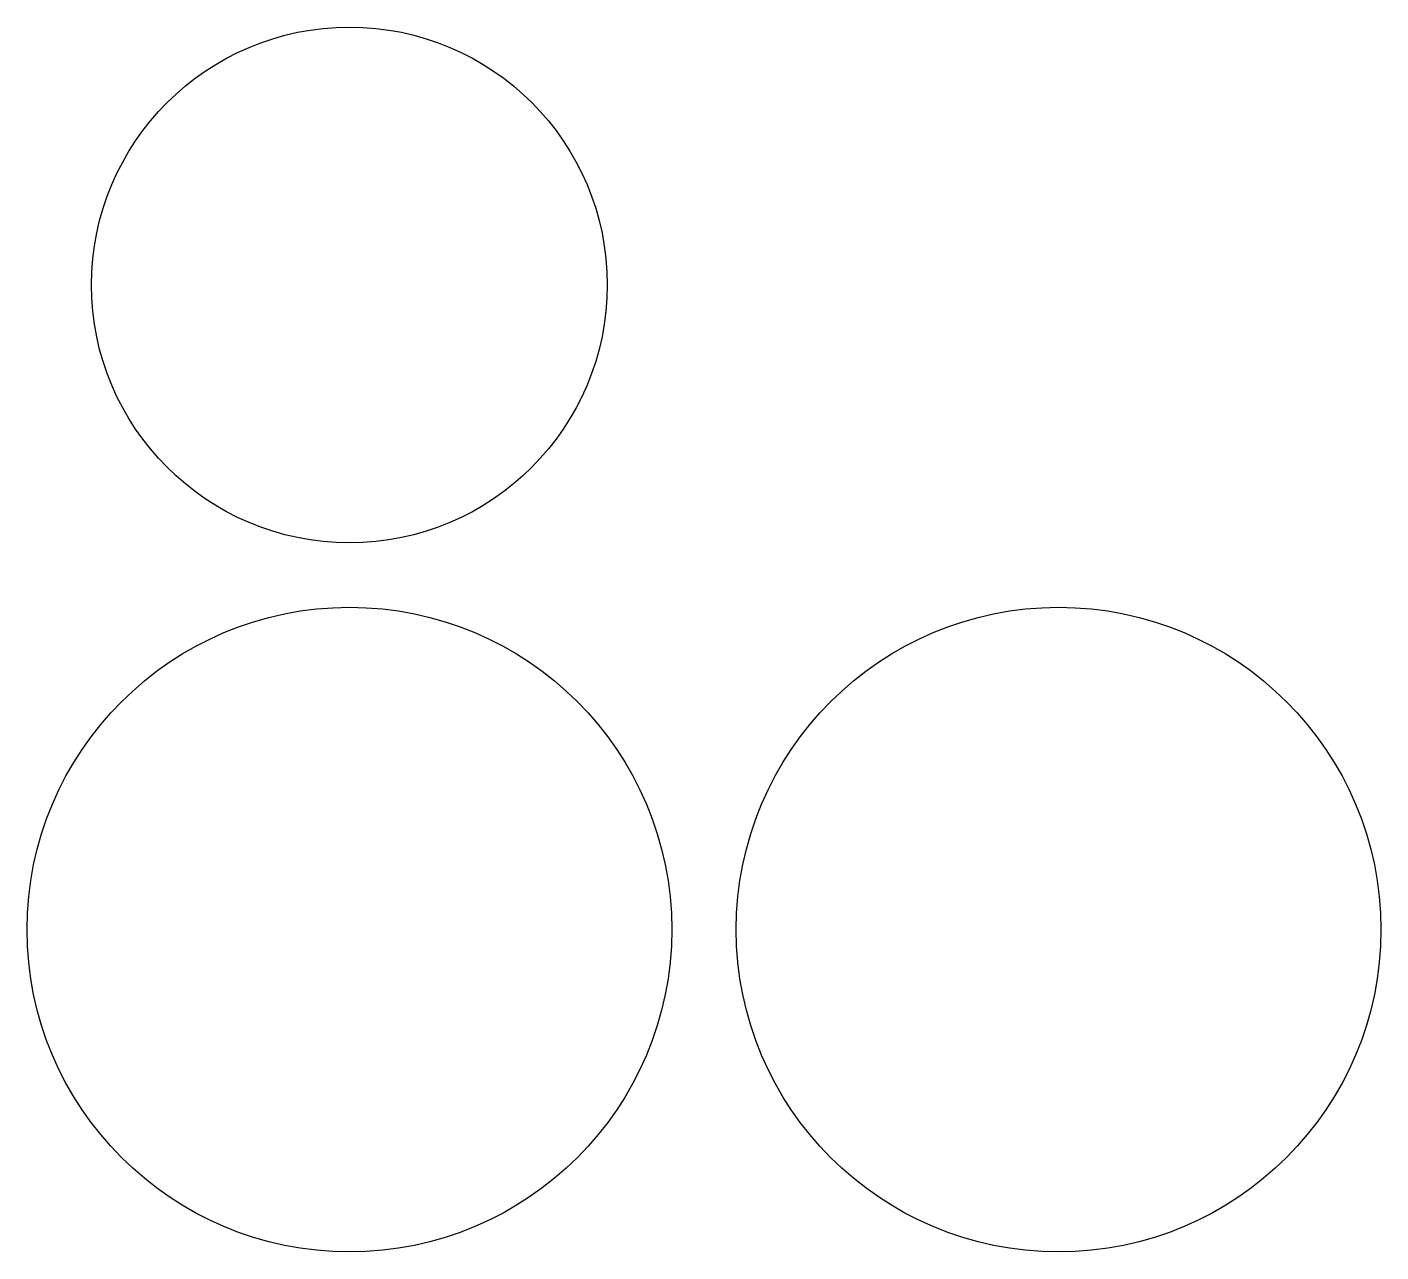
# Model space of a CAD drawing. Extents: x 5 to 26, y 5 to 24.
import ezdxf

# ---------------------------------------------------------------- set-up
doc = ezdxf.new("R2010")
doc.units = 0
doc.layers.get('0').update_dxf_attribs({"linetype": 'CONTINUOUS'})

msp = doc.modelspace()

# ---------------------------------------------------------------- linework, layer by layer
for centre, radius in [((10, 20), 4), ((10, 10), 5), ((21, 10), 5)]:
    msp.add_circle(centre, radius)

doc.saveas('drawing.dxf')
